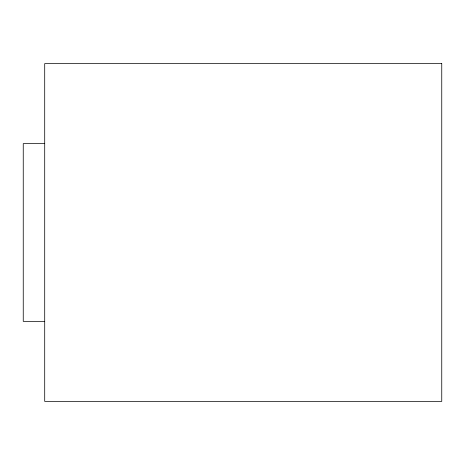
<?xml version="1.0" encoding="UTF-8"?>
<svg xmlns="http://www.w3.org/2000/svg" width="465" height="465" viewBox="0 0 465 465"><rect width="100%" height="100%" fill="white"/><g stroke="black" fill="none" stroke-linecap="round" stroke-linejoin="round"><path stroke-width="0.7" d="M44.704 143.639L23.25 143.639L23.25 321.362L44.704 321.362M441.75 63.612L44.704 63.612L44.704 401.388L441.75 401.388L441.75 63.612"/></g></svg>
